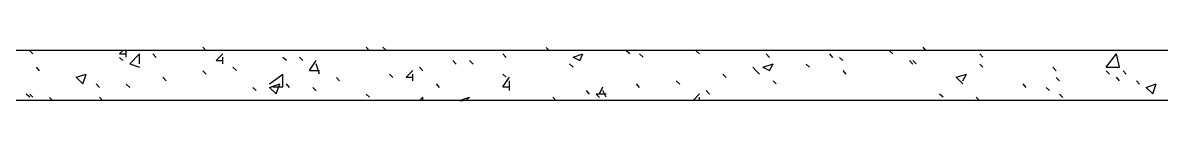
# Model space of a CAD drawing. Header units: millimetres. Extents: x -518.8 to -461.2, y 3.5 to 44.2.
# Drawn here: x -467.855 to -465.681, y 40.309 to 40.411 of the extents above; entities that cross this region are included whole.
import ezdxf

# ---------------------------------------------------------------- set-up
doc = ezdxf.new("R2010")
doc.units = ezdxf.units.MM
doc.header["$MEASUREMENT"] = 0
doc.layers.add('5', color=5, linetype='Continuous')
doc.layers.add('6', color=6, linetype='Continuous')

msp = doc.modelspace()

# ---------------------------------------------------------------- linework, layer by layer
at = {"layer": '5'}
for points in [[(-464.7361, 40.4052), (-478.9196, 40.4052)], [(-464.9331, 40.3097), (-468.9436, 40.3097)]]:
    msp.add_lwpolyline(points, dxfattribs=at)
at = {"layer": '6'}
for points in [[(-467.8361, 40.3985), (-467.8421, 40.4045)], [(-467.6707, 40.3985), (-467.6639, 40.4052)], [(-467.6707, 40.3985), (-467.6579, 40.3985)], [(-467.6579, 40.3924), (-467.6579, 40.4052)], [(-467.6511, 40.3797), (-467.6324, 40.3985)], [(-467.6324, 40.3797), (-467.6324, 40.3985)], [(-467.6008, 40.3917), (-467.6068, 40.3985)], [(-467.5053, 40.4045), (-467.5113, 40.4112)], [(-467.4857, 40.3857), (-467.473, 40.3985)], [(-467.1933, 40.4045), (-467.1993, 40.4112)], [(-467.1609, 40.4052), (-467.1677, 40.4112)], [(-467.1609, 40.4052), (-467.1677, 40.4112)], [(-466.9324, 40.3917), (-466.9384, 40.3985)], [(-466.8496, 40.4045), (-466.8557, 40.4105)], [(-466.8045, 40.3924), (-466.7857, 40.3985)], [(-466.7918, 40.3857), (-466.7857, 40.3985)], [(-466.6963, 40.3985), (-466.703, 40.4045)], [(-466.6707, 40.3924), (-466.6775, 40.3985)], [(-466.5632, 40.3985), (-466.5692, 40.4045)], [(-466.4293, 40.3917), (-466.4354, 40.3985)], [(-466.3083, 40.3917), (-466.3143, 40.3985)], [(-466.194, 40.3985), (-466.2, 40.4045)], [(-466.1301, 40.4045), (-466.1361, 40.4112)], [(-466.0218, 40.3924), (-466.0278, 40.3985)], [(-465.7865, 40.3729), (-465.7669, 40.3985)], [(-465.7609, 40.3729), (-465.7669, 40.3985)], [(-467.8233, 40.3661), (-467.8293, 40.3729)], [(-467.6639, 40.3857), (-467.6707, 40.3917)], [(-467.6511, 40.3797), (-467.6324, 40.3729)], [(-467.4857, 40.3857), (-467.473, 40.3857)], [(-467.473, 40.3797), (-467.473, 40.3924)], [(-467.4474, 40.3669), (-467.4542, 40.3729)], [(-467.3519, 40.3857), (-467.3587, 40.3917)], [(-467.3203, 40.3857), (-467.3271, 40.3924)], [(-467.3075, 40.3669), (-467.2948, 40.3857)], [(-467.2887, 40.3601), (-467.2948, 40.3797)], [(-467.091, 40.3661), (-467.0978, 40.3729)], [(-467.0278, 40.3789), (-467.0339, 40.3857)], [(-466.9955, 40.3789), (-467.0023, 40.3857)], [(-466.8045, 40.3729), (-466.8113, 40.3797)], [(-466.8045, 40.3924), (-466.7918, 40.3857)], [(-466.4549, 40.3661), (-466.4609, 40.3729)], [(-466.4421, 40.3729), (-466.4226, 40.3797)], [(-466.4421, 40.3729), (-466.4293, 40.3669)], [(-466.4293, 40.3669), (-466.4226, 40.3797)], [(-466.3527, 40.3729), (-466.3594, 40.3789)], [(-466.2895, 40.3857), (-466.2955, 40.3917)], [(-466.1557, 40.3789), (-466.1617, 40.3857)], [(-466.1489, 40.3797), (-466.1557, 40.3857)], [(-466.0218, 40.3729), (-466.0278, 40.3789)], [(-465.882, 40.3661), (-465.888, 40.3729)], [(-465.7865, 40.3729), (-465.7609, 40.3729)], [(-467.7534, 40.3541), (-467.7339, 40.3601)], [(-467.7534, 40.3541), (-467.7406, 40.3413)], [(-467.7406, 40.3413), (-467.7339, 40.3601)], [(-467.5812, 40.3473), (-467.588, 40.3541)], [(-467.5053, 40.3601), (-467.5113, 40.3661)], [(-467.3842, 40.3413), (-467.3587, 40.3601)], [(-467.3587, 40.3353), (-467.3587, 40.3601)], [(-467.3075, 40.3669), (-467.2887, 40.3669)], [(-467.2504, 40.3473), (-467.2564, 40.3533)], [(-467.1489, 40.3533), (-467.1549, 40.3601)], [(-467.1233, 40.3541), (-467.1105, 40.3669)], [(-467.1233, 40.3541), (-467.1105, 40.3541)], [(-467.1105, 40.3473), (-467.1105, 40.3601)], [(-466.9324, 40.3541), (-466.9384, 40.3601)], [(-466.9384, 40.3353), (-466.9256, 40.3541)], [(-466.5121, 40.3533), (-466.5181, 40.3601)], [(-466.4481, 40.3601), (-466.4549, 40.3661)], [(-466.2827, 40.3601), (-466.2887, 40.3669)], [(-466.073, 40.3541), (-466.0534, 40.3601)], [(-466.073, 40.3541), (-466.0602, 40.3413)], [(-466.0602, 40.3473), (-466.0534, 40.3601)], [(-465.8752, 40.3473), (-465.882, 40.3533)], [(-465.7797, 40.3601), (-465.7865, 40.3661)], [(-465.7609, 40.3473), (-465.7669, 40.3541)], [(-465.7481, 40.3601), (-465.7542, 40.3661)], [(-467.709, 40.3345), (-467.7151, 40.3413)], [(-467.6511, 40.3345), (-467.6579, 40.3406)], [(-467.4098, 40.3285), (-467.4158, 40.3345)], [(-467.3842, 40.3345), (-467.3647, 40.3413)], [(-467.3842, 40.3345), (-467.3714, 40.3225)], [(-467.3775, 40.3353), (-467.3587, 40.3353)], [(-467.3714, 40.3225), (-467.3647, 40.3413)], [(-467.3459, 40.3345), (-467.3519, 40.3413)], [(-467.2948, 40.3278), (-467.3015, 40.3345)], [(-467.0594, 40.3345), (-467.0654, 40.3413)], [(-466.9384, 40.3353), (-466.9256, 40.3353)], [(-466.9256, 40.3285), (-466.9256, 40.3473)], [(-466.7542, 40.3225), (-466.7474, 40.3353)], [(-466.6775, 40.3345), (-466.6835, 40.3413)], [(-466.6008, 40.3406), (-466.6075, 40.3473)], [(-466.4166, 40.3413), (-466.4226, 40.3473)], [(-465.9391, 40.3345), (-465.9451, 40.3413)], [(-465.8948, 40.3285), (-465.9008, 40.3345)], [(-465.7226, 40.3406), (-465.7286, 40.3473)], [(-465.7098, 40.3345), (-465.691, 40.3413)], [(-465.7098, 40.3345), (-465.697, 40.3225)], [(-465.697, 40.3225), (-465.691, 40.3413)], [(-467.8421, 40.3157), (-467.8489, 40.3218)], [(-467.8361, 40.3157), (-467.8421, 40.3218)], [(-467.7978, 40.309), (-467.8045, 40.315)], [(-467.7023, 40.309), (-467.709, 40.3157)], [(-467.1933, 40.3157), (-467.1993, 40.3218)], [(-467.0978, 40.3097), (-467.091, 40.3157)], [(-467.091, 40.3097), (-467.091, 40.3157)], [(-467.0211, 40.3097), (-467.0023, 40.3157)], [(-467.0211, 40.3097), (-467.0151, 40.3097)], [(-467.0083, 40.3097), (-467.0023, 40.3157)], [(-466.8369, 40.309), (-466.8429, 40.3157)], [(-466.773, 40.3218), (-466.779, 40.3285)], [(-466.7602, 40.3225), (-466.7414, 40.3225)], [(-466.7542, 40.315), (-466.7602, 40.3218)], [(-466.7414, 40.3157), (-466.7474, 40.3285)], [(-466.5752, 40.3097), (-466.5632, 40.3225)], [(-466.5632, 40.3097), (-466.5632, 40.3157)], [(-466.5436, 40.3218), (-466.5504, 40.3285)], [(-466.0978, 40.3157), (-466.1045, 40.3218)], [(-466.0278, 40.309), (-466.0346, 40.3157)], [(-465.8692, 40.315), (-465.8752, 40.3218)]]:
    msp.add_lwpolyline(points, dxfattribs=at)

doc.saveas('drawing.dxf')
